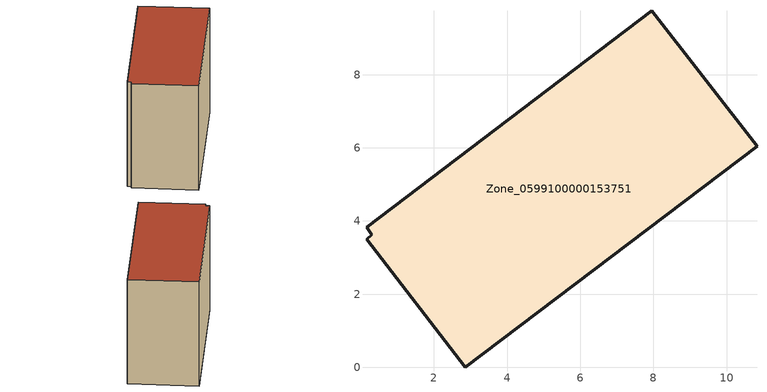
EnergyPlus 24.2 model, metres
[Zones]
Zone_0599100000153751
 floor ground (C_G): 10.83,6.04 2.86,0 0.16,3.51 0.3,3.63 0.16,3.83 7.95,9.75 z0
 wall outside (C_F): 10.83,6.04 7.95,9.75 0.16,3.83 0.3,3.63 0.16,3.51 2.86,0 10.83,6.04 z0:7.93
 roof outside (C_R): 2.86,0 10.83,6.04 7.95,9.75 0.16,3.83 0.3,3.63 0.16,3.51 z7.93
[BUILDING]
Pand.0599100000153751: North Axis=0; Terrain=City; Loads Convergence Tolerance Value=0.04; Temperature Convergence Tolerance Value=0.4; Solar Distribution=FullExterior; Maximum Number of Warmup Days=25; Minimum Number of Warmup Days=1
[Site:Location]
Rotterdam.The.Hague.AP_ZH_NLD Design_Conditions: Latitude=51.96; Longitude=4.45; Time Zone=1; Elevation=-4.5
[SITE:GROUNDTEMPERATURE:BUILDINGSURFACE]
18, 18, 18, 18, 18, 18, 18, 18, 18, 18, 18, 18
[MATERIAL] Thermal Absorptance=0.9; Solar Absorptance=0.7; Visible Absorptance=0.7
Name | Roughness | Thickness | Conductivity | Density | Specific Heat
G.TI.1946 | MediumSmooth | 0.15 | 1 | 540 | 1210
F.TI.1946 | Rough | 0.3 | 0.857143 | 1920 | 840
R.TI.1946 | MediumRough | 0.2 | 0.1 | 1500 | 1000
[CONSTRUCTION]
C_G: G.TI.1946
C_F: F.TI.1946
C_R: R.TI.1946
[ZONE]
Zone_0599100000153751: Type=1; Multiplier=1; Ceiling Height=Autocalculate; Volume=Autocalculate; Floor Area=autocalculate; Part of Total Floor Area=Yes
[ZONEINFILTRATION:DESIGNFLOWRATE]
Infil_Zone_0599100000153751: Zone or ZoneList or Space or SpaceList=Zone_0599100000153751; Schedule=AlwaysOn; Design Flow Rate Calculation Method=Flow/Area; Flow Rate per Floor Area=0.003; Constant Term Coefficient=1; Temperature Term Coefficient=0; Velocity Term Coefficient=0; Velocity Squared Term Coefficient=0
[HVACTEMPLATE:ZONE:IDEALLOADSAIRSYSTEM]
Zone_0599100000153751: Maximum Heating Supply Air Temperature=50; Minimum Cooling Supply Air Temperature=13; Maximum Heating Supply Air Humidity Ratio=0.0156; Minimum Cooling Supply Air Humidity Ratio=0.0077; Heating Limit=NoLimit; Cooling Limit=NoLimit; Dehumidification Control Type=ConstantSensibleHeatRatio; Cooling Sensible Heat Ratio=0.7; Dehumidification Setpoint=60; Humidification Control Type=None; Humidification Setpoint=30; Outdoor Air Method=None; Outdoor Air Flow Rate per Person=0.00944; Outdoor Air Flow Rate per Zone Floor Area=0; Outdoor Air Flow Rate per Zone=0; Demand Controlled Ventilation Type=None; Outdoor Air Economizer Type=NoEconomizer; Heat Recovery Type=None; Sensible Heat Recovery Effectiveness=0.7; Latent Heat Recovery Effectiveness=0.65
[ZONECONTROL:THERMOSTAT]
ThermostatControl_Zone_0599100000153751: Zone or ZoneList=Zone_0599100000153751; Control Type Schedule=DualSetpointControlType; Control 1=Thermostat_Zone_0599100000153751; Temperature Difference Between Cutout And Setpoint=0
[THERMOSTATSETPOINT:DUALSETPOINT]
Thermostat_Zone_0599100000153751: Heating Setpoint Temperature Schedule=HeatingSetpoint_Zone_0599100000153751; Cooling Setpoint Temperature Schedule=CoolingSetpoint_Zone_0599100000153751
[SCHEDULE:COMPACT]
HeatingSetpoint_Zone_0599100000153751: Through: 12/31, For: AllDays, Until: 24:00, 21
CoolingSetpoint_Zone_0599100000153751: Through: 12/31, For: AllDays, Until: 24:00, 24
DualSetpointControlType: Through: 12/31, For: AllDays, Until: 24:00, 4
AlwaysOn: Through: 12/31, For: AllDays, Until: 24:00, 1
